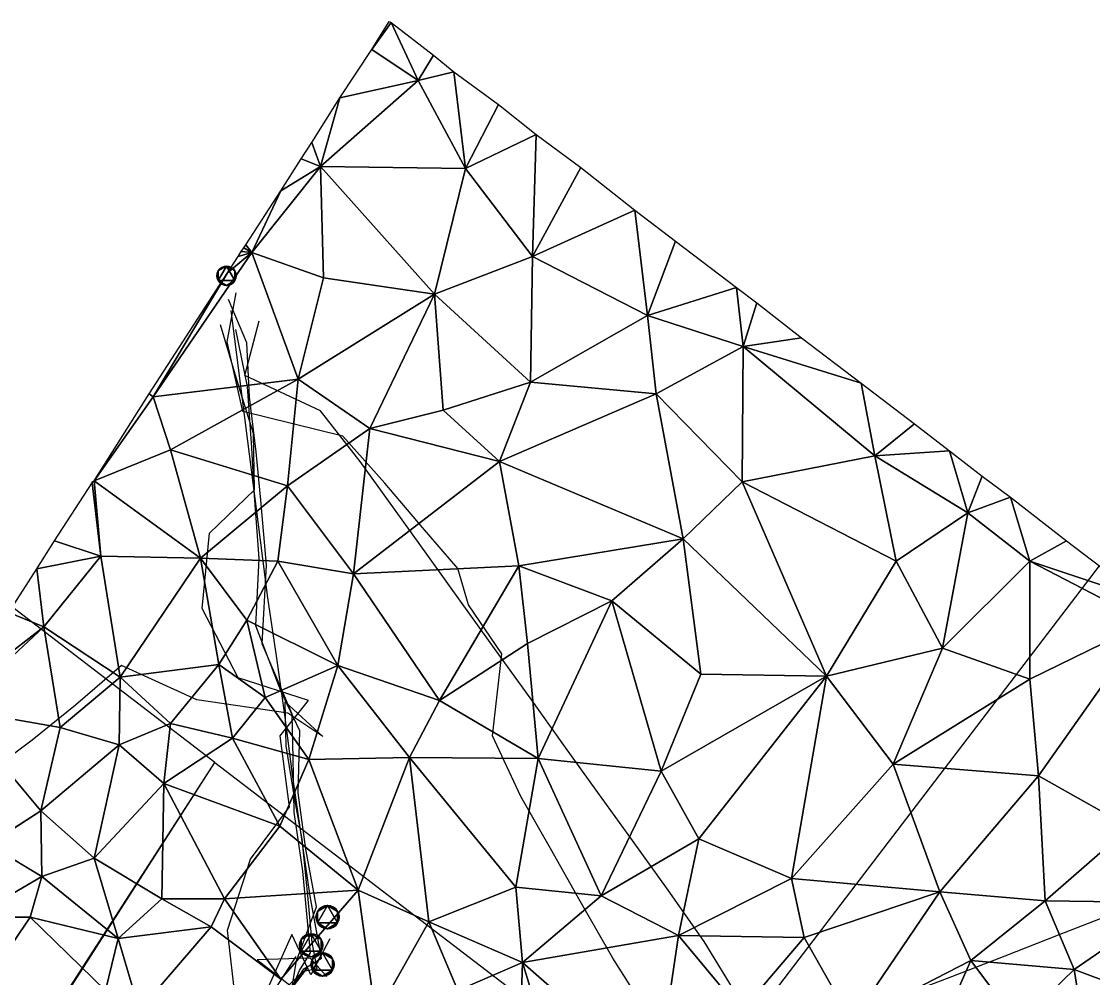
# Model space of a CAD drawing. Header units: metres. Extents: x -1474 to 1301, y -1635 to 1276.
# Drawn here: x -679 to 429, y 286 to 1276 of the extents above; entities that cross this region are included whole.
import ezdxf

# ---------------------------------------------------------------- set-up
doc = ezdxf.new("R2010")
doc.units = ezdxf.units.M

msp = doc.modelspace()

# ---------------------------------------------------------------- linework, layer by layer
for p, q in [((-317, 1247, -2442), (-299, 1276, -2442)), ((-317, 1247, -2442), (-297, 1275, -2442)), ((-297, 1275, -2442), (-317, 1247, -2442)), ((-299, 1276, -2442), (-297, 1275, -2442)), ((-269, 1215, -2454), (-297, 1275, -2442)), ((-297, 1275, -2442), (-253, 1241, -2454)), ((-297, 1275, -2442), (-269, 1215, -2454)), ((-350, 1197, -2444), (-317, 1247, -2442)), ((-317, 1247, -2442), (-269, 1215, -2454)), ((-269, 1215, -2454), (-317, 1247, -2442)), ((-269, 1215, -2454), (-253, 1241, -2454)), ((-253, 1241, -2454), (-269, 1215, -2454)), ((-253, 1241, -2454), (-232, 1224, -2454)), ((-232, 1224, -2454), (-269, 1215, -2454)), ((-269, 1215, -2454), (-232, 1224, -2454)), ((-232, 1224, -2454), (-220, 1124, -2454)), ((-220, 1124, -2454), (-232, 1224, -2454)), ((-232, 1224, -2454), (-186, 1190, -2452)), ((-370, 1126, -2452), (-269, 1215, -2454)), ((-269, 1215, -2454), (-370, 1126, -2452)), ((-350, 1197, -2444), (-269, 1215, -2454)), ((-269, 1215, -2454), (-350, 1197, -2444)), ((-269, 1215, -2454), (-220, 1124, -2454)), ((-220, 1124, -2454), (-269, 1215, -2454)), ((-379, 1151, -2444), (-350, 1197, -2444)), ((-350, 1197, -2444), (-370, 1126, -2452)), ((-370, 1126, -2452), (-350, 1197, -2444)), ((-186, 1190, -2452), (-220, 1124, -2454)), ((-220, 1124, -2454), (-186, 1190, -2452)), ((-186, 1190, -2452), (-147, 1159, -2452)), ((-147, 1159, -2452), (-220, 1124, -2454)), ((-220, 1124, -2454), (-147, 1159, -2452)), ((-147, 1159, -2452), (-151, 1033, -2454)), ((-151, 1033, -2454), (-147, 1159, -2452)), ((-147, 1159, -2452), (-101, 1125, -2452)), ((-390, 1134, -2446), (-379, 1151, -2444)), ((-379, 1151, -2444), (-370, 1126, -2452)), ((-370, 1126, -2452), (-379, 1151, -2444)), ((-411, 1101, -2444), (-390, 1134, -2446)), ((-390, 1134, -2446), (-370, 1126, -2452)), ((-370, 1126, -2452), (-390, 1134, -2446)), ((-441, 1037, -2442), (-370, 1126, -2452)), ((-370, 1126, -2452), (-441, 1037, -2442)), ((-370, 1126, -2452), (-411, 1101, -2444)), ((-411, 1101, -2444), (-370, 1126, -2452)), ((-370, 1126, -2452), (-367, 1011, -2434)), ((-220, 1124, -2454), (-370, 1126, -2452)), ((-370, 1126, -2452), (-252, 994, -2454)), ((-367, 1011, -2434), (-370, 1126, -2452)), ((-370, 1126, -2452), (-220, 1124, -2454)), ((-252, 994, -2454), (-370, 1126, -2452)), ((-220, 1124, -2454), (-252, 994, -2454)), ((-252, 994, -2454), (-220, 1124, -2454)), ((-220, 1124, -2454), (-151, 1033, -2454)), ((-151, 1033, -2454), (-220, 1124, -2454)), ((-101, 1125, -2452), (-151, 1033, -2454)), ((-151, 1033, -2454), (-101, 1125, -2452)), ((-101, 1125, -2452), (-45, 1081, -2452)), ((-447, 1045, -2440), (-411, 1101, -2444)), ((-441, 1037, -2442), (-411, 1101, -2444)), ((-411, 1101, -2444), (-441, 1037, -2442)), ((-45, 1081, -2452), (-151, 1033, -2454)), ((-151, 1033, -2454), (-45, 1081, -2452)), ((-45, 1081, -2452), (-32, 972, -2444)), ((-32, 972, -2444), (-45, 1081, -2452)), ((-45, 1081, -2452), (-3, 1049, -2446)), ((-452, 1038, -2440), (-449, 1042, -2442)), ((-449, 1042, -2442), (-447, 1045, -2440)), ((-449, 1042, -2442), (-441, 1037, -2442)), ((-441, 1037, -2442), (-449, 1042, -2442)), ((-447, 1045, -2440), (-441, 1037, -2442)), ((-441, 1037, -2442), (-447, 1045, -2440)), ((-3, 1049, -2446), (-32, 972, -2444)), ((-32, 972, -2444), (-3, 1049, -2446)), ((-3, 1049, -2446), (60, 1001, -2446)), ((-543, 888, -2426), (-441, 1037, -2442)), ((-441, 1037, -2442), (-543, 888, -2426)), ((-441, 1037, -2442), (-466, 1016, -2438)), ((-466, 1016, -2438), (-441, 1037, -2442)), ((-466, 1016, -2438), (-455, 1033, -2440)), ((-455, 1033, -2440), (-452, 1038, -2440)), ((-441, 1037, -2442), (-455, 1033, -2440)), ((-455, 1033, -2440), (-441, 1037, -2442)), ((-452, 1038, -2440), (-441, 1037, -2442)), ((-441, 1037, -2442), (-452, 1038, -2440)), ((-441, 1037, -2442), (-393, 906, -2432)), ((-441, 1037, -2442), (-367, 1011, -2434)), ((-393, 906, -2432), (-441, 1037, -2442)), ((-367, 1011, -2434), (-441, 1037, -2442)), ((-151, 1033, -2454), (-252, 994, -2454)), ((-252, 994, -2454), (-151, 1033, -2454)), ((-151, 1033, -2454), (-153, 903, -2454)), ((-153, 903, -2454), (-151, 1033, -2454)), ((-151, 1033, -2454), (-32, 972, -2444)), ((-32, 972, -2444), (-151, 1033, -2454)), ((-474.07104, 1020.07104, -2500), (-475.66028, 1018, -2500)), ((-472, 1021.66016, -2500), (-474.07104, 1020.07104, -2500)), ((-469.5882, 1022.6592, -2500), (-472, 1021.66016, -2500)), ((-467, 1023, -2500), (-469.5882, 1022.6592, -2500)), ((-464.4118, 1022.6592, -2500), (-467, 1023, -2500)), ((-462, 1021.66016, -2500), (-464.4118, 1022.6592, -2500)), ((-459.92896, 1020.07104, -2500), (-462, 1021.66016, -2500)), ((-458.33972, 1018, -2500), (-459.92896, 1020.07104, -2500)), ((-547, 891, -2426), (-466, 1016, -2438)), ((-543, 888, -2426), (-466, 1016, -2438)), ((-466, 1016, -2438), (-543, 888, -2426)), ((-476.65924, 1015.58813, -2500), (-477, 1013, -2500)), ((-477, 1013, -2500), (-476.65924, 1010.41187, -2500)), ((-475.66028, 1018, -2500), (-476.65924, 1015.58813, -2500)), ((-476.65924, 1010.41187, -2500), (-475.66028, 1008, -2500)), ((-457.34076, 1015.58813, -2500), (-458.33972, 1018, -2500)), ((-458.33972, 1008, -2500), (-457.34076, 1010.41187, -2500)), ((-457, 1013, -2500), (-457.34076, 1015.58813, -2500)), ((-457.34076, 1010.41187, -2500), (-457, 1013, -2500)), ((-367, 1011, -2434), (-393, 906, -2432)), ((-393, 906, -2432), (-367, 1011, -2434)), ((-367, 1011, -2434), (-252, 994, -2454)), ((-252, 994, -2454), (-367, 1011, -2434)), ((-475.66028, 1008, -2500), (-474.07104, 1005.92896, -2500)), ((-474.07104, 1005.92896, -2500), (-472, 1004.33984, -2500)), ((-472, 1004.33984, -2500), (-469.5882, 1003.3408, -2500)), ((-469.5882, 1003.3408, -2500), (-467, 1003, -2500)), ((-467, 1003, -2500), (-464.4118, 1003.3408, -2500)), ((-464.4118, 1003.3408, -2500), (-462, 1004.33984, -2500)), ((-462, 1004.33984, -2500), (-459.92896, 1005.92896, -2500)), ((-459.92896, 1005.92896, -2500), (-458.33972, 1008, -2500)), ((-32, 972, -2444), (60, 1001, -2446)), ((60, 1001, -2446), (-32, 972, -2444)), ((60, 1001, -2446), (67, 940, -2452)), ((67, 940, -2452), (60, 1001, -2446)), ((60, 1001, -2446), (81, 985, -2448)), ((-466.37903, 944.6875, -2500), (-457.0542, 995.55005, -2500)), ((-446.21045, 943.59644, -2500), (-464.85114, 988.6255, -2500)), ((-252, 994, -2454), (-393, 906, -2432)), ((-393, 906, -2432), (-252, 994, -2454)), ((-252, 994, -2454), (-319, 855, -2414)), ((-319, 855, -2414), (-252, 994, -2454)), ((-252, 994, -2454), (-243, 874, -2452)), ((-252, 994, -2454), (-153, 903, -2454)), ((-243, 874, -2452), (-252, 994, -2454)), ((-153, 903, -2454), (-252, 994, -2454)), ((-454.79492, 917.7246, -2500), (-462.41565, 977.2119, -2500)), ((81, 985, -2448), (67, 940, -2452)), ((67, 940, -2452), (81, 985, -2448)), ((81, 985, -2448), (127, 949, -2446)), ((-448.16296, 910.0237, -2500), (-433.3388, 966.322, -2500)), ((-32, 972, -2444), (-153, 903, -2454)), ((-153, 903, -2454), (-32, 972, -2444)), ((-32, 972, -2444), (-23, 891, -2452)), ((-32, 972, -2444), (67, 940, -2452)), ((-23, 891, -2452), (-32, 972, -2444)), ((67, 940, -2452), (-32, 972, -2444)), ((-454.1139, 897.71265, -2500), (-473.1278, 962.33105, -2500)), ((-445.52588, 898.6189, -2500), (-457.3769, 957.6362, -2500)), ((-450.14307, 872.7842, -2500), (-466.37903, 944.6875, -2500)), ((-443.232, 887.9917, -2500), (-446.21045, 943.59644, -2500)), ((127, 949, -2446), (67, 940, -2452)), ((67, 940, -2452), (127, 949, -2446)), ((127, 949, -2446), (189, 902, -2444)), ((67, 940, -2452), (-23, 891, -2452)), ((-23, 891, -2452), (67, 940, -2452)), ((67, 940, -2452), (66, 800, -2452)), ((66, 800, -2452), (67, 940, -2452)), ((67, 940, -2452), (203, 827, -2450)), ((67, 940, -2452), (189, 902, -2444)), ((203, 827, -2450), (67, 940, -2452)), ((189, 902, -2444), (67, 940, -2452)), ((-447.18195, 858.2908, -2500), (-454.79492, 917.7246, -2500)), ((-369.81207, 873.4956, -2500), (-448.16296, 910.0237, -2500)), ((-543, 888, -2426), (-393, 906, -2432)), ((-393, 906, -2432), (-543, 888, -2426)), ((-393, 906, -2432), (-525, 833, -2416)), ((-525, 833, -2416), (-393, 906, -2432)), ((-439.04132, 849.874, -2500), (-454.1139, 897.71265, -2500)), ((-441.0196, 835.16284, -2500), (-445.52588, 898.6189, -2500)), ((-393, 906, -2432), (-404, 796, -2430)), ((-404, 796, -2430), (-393, 906, -2432)), ((-393, 906, -2432), (-319, 855, -2414)), ((-319, 855, -2414), (-393, 906, -2432)), ((-153, 903, -2454), (-243, 874, -2452)), ((-243, 874, -2452), (-153, 903, -2454)), ((-153, 903, -2454), (-185, 821, -2438)), ((-185, 821, -2438), (-153, 903, -2454)), ((-23, 891, -2452), (-153, 903, -2454)), ((-153, 903, -2454), (-23, 891, -2452)), ((189, 902, -2444), (203, 827, -2450)), ((203, 827, -2450), (189, 902, -2444)), ((189, 902, -2444), (244, 860, -2442)), ((-604, 801, -2370), (-547, 891, -2426)), ((-604, 801, -2370), (-543, 888, -2426)), ((-543, 888, -2426), (-604, 801, -2370)), ((-547, 891, -2426), (-543, 888, -2426)), ((-543, 888, -2426), (-547, 891, -2426)), ((-543, 888, -2426), (-525, 833, -2416)), ((-525, 833, -2416), (-543, 888, -2426)), ((-436.4546, 831.1821, -2500), (-443.232, 887.9917, -2500)), ((-23, 891, -2452), (-185, 821, -2438)), ((-185, 821, -2438), (-23, 891, -2452)), ((-23, 891, -2452), (5, 741, -2444)), ((-23, 891, -2452), (66, 800, -2452)), ((5, 741, -2444), (-23, 891, -2452)), ((66, 800, -2452), (-23, 891, -2452)), ((-346.91492, 847.29663, -2500), (-450.14307, 872.7842, -2500)), ((-328.96075, 820.9158, -2500), (-369.81207, 873.4956, -2500)), ((-243, 874, -2452), (-319, 855, -2414)), ((-319, 855, -2414), (-243, 874, -2452)), ((-243, 874, -2452), (-185, 821, -2438)), ((-185, 821, -2438), (-243, 874, -2452)), ((-439.57855, 798.9397, -2500), (-447.18195, 858.2908, -2500)), ((-319, 855, -2414), (-404, 796, -2430)), ((-404, 796, -2430), (-319, 855, -2414)), ((-319, 855, -2414), (-336, 705, -2436)), ((-336, 705, -2436), (-319, 855, -2414)), ((-185, 821, -2438), (-319, 855, -2414)), ((-319, 855, -2414), (-185, 821, -2438)), ((244, 860, -2442), (203, 827, -2450)), ((203, 827, -2450), (244, 860, -2442)), ((244, 860, -2442), (280, 832, -2438)), ((-438.10992, 791.819, -2500), (-439.04132, 849.874, -2500)), ((-303.40155, 798.7246, -2500), (-346.91492, 847.29663, -2500)), ((-525, 833, -2416), (-604, 801, -2370)), ((-604, 801, -2370), (-525, 833, -2416)), ((-525, 833, -2416), (-494, 721, -2406)), ((-525, 833, -2416), (-404, 796, -2430)), ((-494, 721, -2406), (-525, 833, -2416)), ((-404, 796, -2430), (-525, 833, -2416)), ((-438.46777, 790.42163, -2500), (-441.0196, 835.16284, -2500)), ((-431.6176, 780.902, -2500), (-436.4546, 831.1821, -2500)), ((280, 832, -2438), (203, 827, -2450)), ((203, 827, -2450), (280, 832, -2438)), ((280, 832, -2438), (299, 768, -2436)), ((299, 768, -2436), (280, 832, -2438)), ((280, 832, -2438), (314, 806, -2442)), ((-185, 821, -2438), (-336, 705, -2436)), ((-336, 705, -2436), (-185, 821, -2438)), ((-293.50812, 771.6052, -2500), (-328.96075, 820.9158, -2500)), ((-185, 821, -2438), (-165, 713, -2446)), ((-185, 821, -2438), (5, 741, -2444)), ((-165, 713, -2446), (-185, 821, -2438)), ((5, 741, -2444), (-185, 821, -2438)), ((203, 827, -2450), (66, 800, -2452)), ((66, 800, -2452), (203, 827, -2450)), ((203, 827, -2450), (225, 718, -2444)), ((203, 827, -2450), (299, 768, -2436)), ((225, 718, -2444), (203, 827, -2450)), ((299, 768, -2436), (203, 827, -2450)), ((-645, 739, -2358), (-606, 799, -2368)), ((-606, 800, -2368), (-604, 801, -2370)), ((-604, 801, -2370), (-606, 799, -2368)), ((-606, 799, -2368), (-604, 801, -2370)), ((-606, 799, -2368), (-606, 800, -2368)), ((-597, 723, -2358), (-606, 799, -2368)), ((-606, 799, -2368), (-597, 723, -2358)), ((-604, 801, -2370), (-494, 721, -2406)), ((-597, 723, -2358), (-604, 801, -2370)), ((-494, 721, -2406), (-604, 801, -2370)), ((-604, 801, -2370), (-597, 723, -2358)), ((-431.97797, 739.5967, -2500), (-439.57855, 798.9397, -2500)), ((-264.5083, 752.6826, -2500), (-303.40155, 798.7246, -2500)), ((66, 800, -2452), (5, 741, -2444)), ((5, 741, -2444), (66, 800, -2452)), ((66, 800, -2452), (153, 599, -2444)), ((66, 800, -2452), (225, 718, -2444)), ((153, 599, -2444), (66, 800, -2452)), ((225, 718, -2444), (66, 800, -2452)), ((314, 806, -2442), (299, 768, -2436)), ((299, 768, -2436), (314, 806, -2442)), ((314, 806, -2442), (343, 784, -2448)), ((-404, 796, -2430), (-494, 721, -2406)), ((-494, 721, -2406), (-404, 796, -2430)), ((-484.71283, 746.9027, -2500), (-438.10992, 791.819, -2500)), ((-433.15295, 720.63684, -2500), (-438.46777, 790.42163, -2500)), ((-404, 796, -2430), (-414, 718, -2416)), ((-414, 718, -2416), (-404, 796, -2430)), ((-404, 796, -2430), (-336, 705, -2436)), ((-336, 705, -2436), (-404, 796, -2430)), ((-425.82428, 713.76404, -2500), (-431.6176, 780.902, -2500)), ((343, 784, -2448), (299, 768, -2436)), ((299, 768, -2436), (343, 784, -2448)), ((343, 784, -2448), (363, 718, -2446)), ((363, 718, -2446), (343, 784, -2448)), ((343, 784, -2448), (401, 739, -2442)), ((-258.46527, 722.84656, -2500), (-293.50812, 771.6052, -2500)), ((299, 768, -2436), (225, 718, -2444)), ((225, 718, -2444), (299, 768, -2436)), ((299, 768, -2436), (273, 628, -2444)), ((273, 628, -2444), (299, 768, -2436)), ((299, 768, -2436), (363, 718, -2446)), ((363, 718, -2446), (299, 768, -2436)), ((-492.1006, 669.00696, -2500), (-484.71283, 746.9027, -2500)), ((-227.84326, 710.4994, -2500), (-264.5083, 752.6826, -2500)), ((-663, 710, -2358), (-645, 739, -2358)), ((-645, 739, -2358), (-597, 723, -2358)), ((-597, 723, -2358), (-645, 739, -2358)), ((-424.38257, 680.0995, -2500), (-431.97797, 739.5967, -2500)), ((-165, 713, -2446), (5, 741, -2444)), ((5, 741, -2444), (-165, 713, -2446)), ((5, 741, -2444), (-69, 677, -2440)), ((-69, 677, -2440), (5, 741, -2444)), ((5, 741, -2444), (23, 601, -2450)), ((5, 741, -2444), (153, 599, -2444)), ((23, 601, -2450), (5, 741, -2444)), ((153, 599, -2444), (5, 741, -2444)), ((401, 739, -2442), (363, 718, -2446)), ((363, 718, -2446), (401, 739, -2442)), ((401, 739, -2442), (480, 679, -2436)), ((-663, 710, -2358), (-597, 723, -2358)), ((-597, 723, -2358), (-663, 710, -2358)), ((-656, 650, -2370), (-597, 723, -2358)), ((-597, 723, -2358), (-656, 650, -2370)), ((-597, 723, -2358), (-577, 598, -2356)), ((-494, 721, -2406), (-597, 723, -2358)), ((-597, 723, -2358), (-494, 721, -2406)), ((-577, 598, -2356), (-597, 723, -2358)), ((-494, 721, -2406), (-577, 598, -2356)), ((-577, 598, -2356), (-494, 721, -2406)), ((-494, 721, -2406), (-475, 611, -2406)), ((-494, 721, -2406), (-446, 657, -2420)), ((-475, 611, -2406), (-494, 721, -2406)), ((-494, 721, -2406), (-414, 718, -2416)), ((-446, 657, -2420), (-494, 721, -2406)), ((-414, 718, -2416), (-494, 721, -2406)), ((-436.61816, 651.2268, -2500), (-433.15295, 720.63684, -2500)), ((-223.44763, 674.1234, -2500), (-258.46527, 722.84656, -2500)), ((-692, 665, -2366), (-663, 710, -2358)), ((-656, 650, -2370), (-663, 710, -2358)), ((-663, 710, -2358), (-656, 650, -2370)), ((-414, 718, -2416), (-446, 657, -2420)), ((-446, 657, -2420), (-414, 718, -2416)), ((-430.04785, 632.6339, -2500), (-425.82428, 713.76404, -2500)), ((-414, 718, -2416), (-352, 610, -2416)), ((-414, 718, -2416), (-336, 705, -2436)), ((-352, 610, -2416), (-414, 718, -2416)), ((-336, 705, -2436), (-414, 718, -2416)), ((-165, 713, -2446), (-336, 705, -2436)), ((-336, 705, -2436), (-165, 713, -2446)), ((-165, 713, -2446), (-247, 574, -2432)), ((-247, 574, -2432), (-165, 713, -2446)), ((-217.0094, 672.91223, -2500), (-227.84326, 710.4994, -2500)), ((-165, 713, -2446), (-156, 633, -2448)), ((-165, 713, -2446), (-69, 677, -2440)), ((-156, 633, -2448), (-165, 713, -2446)), ((-69, 677, -2440), (-165, 713, -2446)), ((0, 143, -2500), (435, 713, -2500)), ((225, 718, -2444), (153, 599, -2444)), ((153, 599, -2444), (225, 718, -2444)), ((225, 718, -2444), (273, 628, -2444)), ((273, 628, -2444), (225, 718, -2444)), ((363, 718, -2446), (273, 628, -2444)), ((273, 628, -2444), (363, 718, -2446)), ((363, 718, -2446), (363, 596, -2452)), ((363, 596, -2452), (363, 718, -2446)), ((363, 718, -2446), (484, 655, -2438)), ((480, 679, -2436), (363, 718, -2446)), ((484, 655, -2438), (363, 718, -2446)), ((363, 718, -2446), (480, 679, -2436)), ((-336, 705, -2436), (-352, 610, -2416)), ((-352, 610, -2416), (-336, 705, -2436)), ((-336, 705, -2436), (-247, 574, -2432)), ((-247, 574, -2432), (-336, 705, -2436)), ((-415.2859, 620.1647, -2500), (-424.38257, 680.0995, -2500)), ((-69, 677, -2440), (-156, 633, -2448)), ((-156, 633, -2448), (-69, 677, -2440)), ((-69, 677, -2440), (-145, 514, -2444)), ((-145, 514, -2444), (-69, 677, -2440)), ((-69, 677, -2440), (-18, 501, -2446)), ((-69, 677, -2440), (23, 601, -2450)), ((-18, 501, -2446), (-69, 677, -2440)), ((23, 601, -2450), (-69, 677, -2440)), ((-692, 665, -2366), (-656, 650, -2370)), ((-656, 650, -2370), (-692, 665, -2366)), ((-479, 510, -2500), (-688, 670, -2500)), ((-454.86096, 597.4905, -2500), (-492.1006, 669.00696, -2500)), ((-188.43054, 625.40027, -2500), (-223.44763, 674.1234, -2500)), ((-182.56873, 622.1085, -2500), (-217.0094, 672.91223, -2500)), ((-446, 657, -2420), (-475, 611, -2406)), ((-475, 611, -2406), (-446, 657, -2420)), ((-446, 657, -2420), (-427, 577, -2408)), ((-446, 657, -2420), (-352, 610, -2416)), ((-427, 577, -2408), (-446, 657, -2420)), ((-352, 610, -2416), (-446, 657, -2420)), ((484, 655, -2438), (363, 596, -2452)), ((363, 596, -2452), (484, 655, -2438)), ((484, 655, -2438), (372, 496, -2446)), ((372, 496, -2446), (484, 655, -2438)), ((-656, 650, -2370), (-748, 579, -2372)), ((-748, 579, -2372), (-656, 650, -2370)), ((-747, 565, -2372), (-656, 650, -2370)), ((-656, 650, -2370), (-747, 565, -2372)), ((-656, 650, -2370), (-639, 546, -2366)), ((-656, 650, -2370), (-577, 598, -2356)), ((-639, 546, -2366), (-656, 650, -2370)), ((-577, 598, -2356), (-656, 650, -2370)), ((-411.0976, 583.96643, -2500), (-436.61816, 651.2268, -2500)), ((-399.13684, 559.9546, -2500), (-430.04785, 632.6339, -2500)), ((-156, 633, -2448), (-247, 574, -2432)), ((-247, 574, -2432), (-156, 633, -2448)), ((-156, 633, -2448), (-145, 514, -2444)), ((-145, 514, -2444), (-156, 633, -2448)), ((-192.07068, 537.5248, -2500), (-182.56873, 622.1085, -2500)), ((-153.41211, 576.6742, -2500), (-188.43054, 625.40027, -2500)), ((273, 628, -2444), (153, 599, -2444)), ((153, 599, -2444), (273, 628, -2444)), ((273, 628, -2444), (222, 508, -2442)), ((222, 508, -2442), (273, 628, -2444)), ((273, 628, -2444), (363, 596, -2452)), ((363, 596, -2452), (273, 628, -2444)), ((-575.7356, 610.0265, -2500), (-623.1626, 569.1854, -2500)), ((-577, 598, -2356), (-475, 611, -2406)), ((-475, 611, -2406), (-577, 598, -2356)), ((-497.68665, 574.5818, -2500), (-575.7356, 610.0265, -2500)), ((-475, 611, -2406), (-525, 550, -2370)), ((-525, 550, -2370), (-475, 611, -2406)), ((-475, 611, -2406), (-461, 535, -2406)), ((-475, 611, -2406), (-427, 577, -2408)), ((-461, 535, -2406), (-475, 611, -2406)), ((-427, 577, -2408), (-475, 611, -2406)), ((-352, 610, -2416), (-427, 577, -2408)), ((-427, 577, -2408), (-352, 610, -2416)), ((-406.71045, 559.0117, -2500), (-415.2859, 620.1647, -2500)), ((-352, 610, -2416), (-382, 513, -2426)), ((-382, 513, -2426), (-352, 610, -2416)), ((-352, 610, -2416), (-278, 515, -2442)), ((-352, 610, -2416), (-247, 574, -2432)), ((-278, 515, -2442), (-352, 610, -2416)), ((-247, 574, -2432), (-352, 610, -2416)), ((23, 601, -2450), (-18, 501, -2446)), ((-18, 501, -2446), (23, 601, -2450)), ((153, 599, -2444), (-18, 501, -2446)), ((-18, 501, -2446), (153, 599, -2444)), ((153, 599, -2444), (21, 431, -2448)), ((21, 431, -2448), (153, 599, -2444)), ((153, 599, -2444), (23, 601, -2450)), ((23, 601, -2450), (153, 599, -2444)), ((153, 599, -2444), (117, 390, -2434)), ((117, 390, -2434), (153, 599, -2444)), ((153, 599, -2444), (222, 508, -2442)), ((222, 508, -2442), (153, 599, -2444)), ((-577, 598, -2356), (-639, 546, -2366)), ((-639, 546, -2366), (-577, 598, -2356)), ((-577, 598, -2356), (-578, 528, -2376)), ((-578, 528, -2376), (-577, 598, -2356)), ((-577, 598, -2356), (-525, 550, -2370)), ((-525, 550, -2370), (-577, 598, -2356)), ((-382.38464, 573.9264, -2500), (-454.86096, 597.4905, -2500)), ((363, 596, -2452), (222, 508, -2442)), ((222, 508, -2442), (363, 596, -2452)), ((363, 596, -2452), (372, 496, -2446)), ((372, 496, -2446), (363, 596, -2452)), ((-427, 577, -2408), (-461, 535, -2406)), ((-461, 535, -2406), (-427, 577, -2408)), ((-427, 577, -2408), (-382, 513, -2426)), ((-382, 513, -2426), (-427, 577, -2408)), ((-391.22412, 542.4243, -2500), (-411.0976, 583.96643, -2500)), ((-118.369385, 527.9159, -2500), (-153.41211, 576.6742, -2500)), ((-623.1626, 569.1854, -2500), (-667.8981, 532.9022, -2500)), ((-403.85645, 560.9369, -2500), (-497.68665, 574.5818, -2500)), ((-411.7674, 537.296, -2500), (-382.38464, 573.9264, -2500)), ((-405.38556, 527.02905, -2500), (-406.56915, 572.7289, -2500)), ((-406.56915, 572.7289, -2500), (-367.36993, 536.5884, -2500)), ((-247, 574, -2432), (-278, 515, -2442)), ((-278, 515, -2442), (-247, 574, -2432)), ((-247, 574, -2432), (-145, 514, -2444)), ((-145, 514, -2444), (-247, 574, -2432)), ((-747, 565, -2372), (-659, 460, -2362)), ((-747, 565, -2372), (-639, 546, -2366)), ((-659, 460, -2362), (-747, 565, -2372)), ((-639, 546, -2366), (-747, 565, -2372)), ((-398.86774, 497.40515, -2500), (-406.71045, 559.0117, -2500)), ((-367.36993, 536.5884, -2500), (-403.85645, 560.9369, -2500)), ((-398.0503, 514.41907, -2500), (-399.13684, 559.9546, -2500)), ((-639, 546, -2366), (-659, 460, -2362)), ((-659, 460, -2362), (-639, 546, -2366)), ((-639, 546, -2366), (-578, 528, -2376)), ((-578, 528, -2376), (-639, 546, -2366)), ((-525, 550, -2370), (-578, 528, -2376)), ((-578, 528, -2376), (-525, 550, -2370)), ((-525, 550, -2370), (-532, 488, -2366)), ((-532, 488, -2366), (-525, 550, -2370)), ((-525, 550, -2370), (-461, 535, -2406)), ((-461, 535, -2406), (-525, 550, -2370)), ((-667.8981, 532.9022, -2500), (-712.1543, 499.8462, -2500)), ((-461, 535, -2406), (-532, 488, -2366)), ((-532, 488, -2366), (-461, 535, -2406)), ((-461, 535, -2406), (-412, 444, -2416)), ((-461, 535, -2406), (-382, 513, -2426)), ((-412, 444, -2416), (-461, 535, -2406)), ((-382, 513, -2426), (-461, 535, -2406)), ((-401.80878, 463.83997, -2500), (-411.7674, 537.296, -2500)), ((-392.8725, 478.6488, -2500), (-391.22412, 542.4243, -2500)), ((-162.73901, 474.8075, -2500), (-192.07068, 537.5248, -2500)), ((-578, 528, -2376), (-659, 460, -2362)), ((-659, 460, -2362), (-578, 528, -2376)), ((-578, 528, -2376), (-604, 411, -2346)), ((-604, 411, -2346), (-578, 528, -2376)), ((-578, 528, -2376), (-532, 488, -2366)), ((-532, 488, -2366), (-578, 528, -2376)), ((-396.56226, 471.43054, -2500), (-405.38556, 527.02905, -2500)), ((-83.186646, 478.96265, -2500), (-118.369385, 527.9159, -2500)), ((-1080, -422, -2500), (-479, 510, -2500)), ((-1078, -424, -2500), (-479, 510, -2500)), ((-479, 510, -2500), (0, 143, -2500)), ((-382, 513, -2426), (-412, 444, -2416)), ((-412, 444, -2416), (-382, 513, -2426)), ((-397.30164, 458.59973, -2500), (-398.0503, 514.41907, -2500)), ((-278, 515, -2442), (-382, 513, -2426)), ((-382, 513, -2426), (-278, 515, -2442)), ((-382, 513, -2426), (-331, 378, -2416)), ((-331, 378, -2416), (-382, 513, -2426)), ((-278, 515, -2442), (-331, 378, -2416)), ((-331, 378, -2416), (-278, 515, -2442)), ((-278, 515, -2442), (-258, 345, -2418)), ((-278, 515, -2442), (-168, 381, -2418)), ((-258, 345, -2418), (-278, 515, -2442)), ((-145, 514, -2444), (-278, 515, -2442)), ((-278, 515, -2442), (-145, 514, -2444)), ((-168, 381, -2418), (-278, 515, -2442)), ((-145, 514, -2444), (-168, 381, -2418)), ((-168, 381, -2418), (-145, 514, -2444)), ((-145, 514, -2444), (-80, 372, -2442)), ((-145, 514, -2444), (-18, 501, -2446)), ((-80, 372, -2442), (-145, 514, -2444)), ((-18, 501, -2446), (-145, 514, -2444)), ((-18, 501, -2446), (-80, 372, -2442)), ((-80, 372, -2442), (-18, 501, -2446)), ((-18, 501, -2446), (21, 431, -2448)), ((21, 431, -2448), (-18, 501, -2446)), ((222, 508, -2442), (117, 390, -2434)), ((117, 390, -2434), (222, 508, -2442)), ((222, 508, -2442), (270, 376, -2430)), ((222, 508, -2442), (372, 496, -2446)), ((270, 376, -2430), (222, 508, -2442)), ((372, 496, -2446), (222, 508, -2442)), ((-532, 488, -2366), (-604, 411, -2346)), ((-604, 411, -2346), (-532, 488, -2366)), ((-532, 488, -2366), (-534, 369, -2338)), ((-534, 369, -2338), (-532, 488, -2366)), ((-532, 488, -2366), (-469, 369, -2350)), ((-532, 488, -2366), (-412, 444, -2416)), ((-469, 369, -2350), (-532, 488, -2366)), ((-412, 444, -2416), (-532, 488, -2366)), ((-389.80316, 435.5017, -2500), (-398.86774, 497.40515, -2500)), ((372, 496, -2446), (270, 376, -2430)), ((270, 376, -2430), (372, 496, -2446)), ((372, 496, -2446), (379, 367, -2436)), ((372, 496, -2446), (466, 443, -2434)), ((379, 367, -2436), (372, 496, -2446)), ((466, 443, -2434), (372, 496, -2446)), ((-385.09448, 420.07812, -2500), (-392.8725, 478.6488, -2500)), ((-47.43213, 429.21265, -2500), (-83.186646, 478.96265, -2500)), ((-388.79083, 430.5758, -2500), (-396.56226, 471.43054, -2500)), ((-132.30603, 420.87036, -2500), (-162.73901, 474.8075, -2500)), ((-659, 460, -2362), (-713, 425, -2366)), ((-713, 425, -2366), (-659, 460, -2362)), ((-659, 460, -2362), (-658, 392, -2356)), ((-659, 460, -2362), (-604, 411, -2346)), ((-658, 392, -2356), (-659, 460, -2362)), ((-604, 411, -2346), (-659, 460, -2362)), ((-442.16626, 410.0337, -2500), (-401.80878, 463.83997, -2500)), ((-388.25134, 397.50037, -2500), (-397.30164, 458.59973, -2500)), ((-412, 444, -2416), (-469, 369, -2350)), ((-469, 369, -2350), (-412, 444, -2416)), ((-412, 444, -2416), (-331, 378, -2416)), ((-331, 378, -2416), (-412, 444, -2416)), ((-380.74927, 371.65002, -2500), (-389.80316, 435.5017, -2500)), ((466, 443, -2434), (379, 367, -2436)), ((379, 367, -2436), (466, 443, -2434)), ((-713, 425, -2366), (-658, 392, -2356)), ((-658, 392, -2356), (-713, 425, -2366)), ((-382.9936, 372.323, -2500), (-388.79083, 430.5758, -2500)), ((21, 431, -2448), (-80, 372, -2442)), ((-80, 372, -2442), (21, 431, -2448)), ((-10.465332, 377.73633, -2500), (-47.43213, 429.21265, -2500)), ((21, 431, -2448), (0, 331, -2428)), ((0, 331, -2428), (21, 431, -2448)), ((21, 431, -2448), (117, 390, -2434)), ((117, 390, -2434), (21, 431, -2448)), ((-604, 411, -2346), (-658, 392, -2356)), ((-658, 392, -2356), (-604, 411, -2346)), ((-604, 411, -2346), (-579, 328, -2346)), ((-604, 411, -2346), (-534, 369, -2338)), ((-579, 328, -2346), (-604, 411, -2346)), ((-534, 369, -2338), (-604, 411, -2346)), ((-466.20752, 336.60046, -2500), (-442.16626, 410.0337, -2500)), ((-374.13562, 360.5171, -2500), (-385.09448, 420.07812, -2500)), ((-101.53027, 366.4292, -2500), (-132.30603, 420.87036, -2500)), ((-658, 392, -2356), (-730, 350, -2366)), ((-730, 350, -2366), (-658, 392, -2356)), ((-658, 392, -2356), (-670, 350, -2368)), ((-670, 350, -2368), (-658, 392, -2356)), ((-658, 392, -2356), (-579, 328, -2346)), ((-579, 328, -2346), (-658, 392, -2356)), ((-380.15106, 313.1526, -2500), (-388.25134, 397.50037, -2500)), ((117, 390, -2434), (0, 331, -2428)), ((0, 331, -2428), (117, 390, -2434)), ((117, 390, -2434), (130, 329, -2442)), ((117, 390, -2434), (270, 376, -2430)), ((130, 329, -2442), (117, 390, -2434)), ((270, 376, -2430), (117, 390, -2434)), ((-331, 378, -2416), (-469, 369, -2350)), ((-469, 369, -2350), (-331, 378, -2416)), ((-331, 378, -2416), (-411, 286, -2358)), ((-411, 286, -2358), (-331, 378, -2416)), ((-331, 378, -2416), (-313, 248, -2386)), ((-331, 378, -2416), (-258, 345, -2418)), ((-313, 248, -2386), (-331, 378, -2416)), ((-258, 345, -2418), (-331, 378, -2416)), ((-168, 381, -2418), (-258, 345, -2418)), ((-258, 345, -2418), (-168, 381, -2418)), ((-168, 381, -2418), (-161, 303, -2432)), ((-168, 381, -2418), (-80, 372, -2442)), ((-161, 303, -2432), (-168, 381, -2418)), ((-80, 372, -2442), (-168, 381, -2418)), ((26.68982, 324.95007, -2500), (-10.465332, 377.73633, -2500)), ((-534, 369, -2338), (-579, 328, -2346)), ((-579, 328, -2346), (-534, 369, -2338)), ((-534, 369, -2338), (-483, 340, -2336)), ((-534, 369, -2338), (-469, 369, -2350)), ((-483, 340, -2336), (-534, 369, -2338)), ((-469, 369, -2350), (-534, 369, -2338)), ((-469, 369, -2350), (-483, 340, -2336)), ((-483, 340, -2336), (-469, 369, -2350)), ((-469, 369, -2350), (-411, 286, -2358)), ((-411, 286, -2358), (-469, 369, -2350)), ((-378.39697, 323.61072, -2500), (-382.9936, 372.323, -2500)), ((-368.89844, 307.6488, -2500), (-380.74927, 371.65002, -2500)), ((-80, 372, -2442), (-161, 303, -2432)), ((-161, 303, -2432), (-80, 372, -2442)), ((-67.91748, 307.56567, -2500), (-101.53027, 366.4292, -2500)), ((-80, 372, -2442), (0, 331, -2428)), ((0, 331, -2428), (-80, 372, -2442)), ((270, 376, -2430), (130, 329, -2442)), ((130, 329, -2442), (270, 376, -2430)), ((270, 376, -2430), (179, 242, -2432)), ((179, 242, -2432), (270, 376, -2430)), ((270, 376, -2430), (302, 305, -2426)), ((270, 376, -2430), (379, 367, -2436)), ((302, 305, -2426), (270, 376, -2430)), ((379, 367, -2436), (270, 376, -2430)), ((379, 367, -2436), (302, 305, -2426)), ((302, 305, -2426), (379, 367, -2436)), ((379, 367, -2436), (409, 296, -2444)), ((379, 367, -2436), (510, 365, -2444)), ((409, 296, -2444), (379, 367, -2436)), ((510, 365, -2444), (379, 367, -2436)), ((-394.6568, 304.8081, -2500), (-374.13562, 360.5171, -2500)), ((-373.02502, 355.95117, -2500), (-374.22382, 353.057, -2500)), ((-371.11798, 358.4364, -2500), (-373.02502, 355.95117, -2500)), ((-368.6327, 360.3435, -2500), (-371.11798, 358.4364, -2500)), ((-365.73853, 361.54224, -2500), (-368.6327, 360.3435, -2500)), ((-362.6327, 361.95117, -2500), (-365.73853, 361.54224, -2500)), ((-359.52686, 361.54224, -2500), (-362.6327, 361.95117, -2500)), ((-356.6327, 360.3435, -2500), (-359.52686, 361.54224, -2500)), ((-354.1474, 358.4364, -2500), (-356.6327, 360.3435, -2500)), ((-352.24042, 355.95117, -2500), (-354.1474, 358.4364, -2500)), ((-351.04156, 353.057, -2500), (-352.24042, 355.95117, -2500)), ((510, 365, -2444), (409, 296, -2444)), ((409, 296, -2444), (510, 365, -2444)), ((-670, 350, -2368), (-730, 350, -2366)), ((-730, 350, -2366), (-670, 350, -2368)), ((-670, 350, -2368), (-721, 274, -2374)), ((-721, 274, -2374), (-670, 350, -2368)), ((-670, 350, -2368), (-592, 274, -2366)), ((-670, 350, -2368), (-579, 328, -2346)), ((-592, 274, -2366), (-670, 350, -2368)), ((-579, 328, -2346), (-670, 350, -2368)), ((-374.22382, 353.057, -2500), (-374.6327, 349.95117, -2500)), ((-374.6327, 349.95117, -2500), (-374.22382, 346.84534, -2500)), ((-374.22382, 346.84534, -2500), (-373.02502, 343.95117, -2500)), ((-373.02502, 343.95117, -2500), (-371.11798, 341.46594, -2500)), ((-354.1474, 341.46594, -2500), (-352.24042, 343.95117, -2500)), ((-352.24042, 343.95117, -2500), (-351.04156, 346.84534, -2500)), ((-350.6327, 349.95117, -2500), (-351.04156, 353.057, -2500)), ((-351.04156, 346.84534, -2500), (-350.6327, 349.95117, -2500)), ((-258, 345, -2418), (-313, 248, -2386)), ((-313, 248, -2386), (-258, 345, -2418)), ((-258, 345, -2418), (-228, 274, -2416)), ((-258, 345, -2418), (-161, 303, -2432)), ((-228, 274, -2416), (-258, 345, -2418)), ((-161, 303, -2432), (-258, 345, -2418)), ((392.75415, 331.55933, -2500), (448.44653, 353.23596, -2500)), ((-483, 340, -2336), (-579, 328, -2346)), ((-579, 328, -2346), (-483, 340, -2336)), ((-483, 340, -2336), (-557, 254, -2356)), ((-557, 254, -2356), (-483, 340, -2336)), ((-483, 340, -2336), (-411, 286, -2358)), ((-411, 286, -2358), (-483, 340, -2336)), ((-457.05994, 259.089, -2500), (-466.20752, 336.60046, -2500)), ((-382.64972, 332.46753, -2500), (-385.54388, 331.2688, -2500)), ((-379.54388, 332.87646, -2500), (-382.64972, 332.46753, -2500)), ((-376.43805, 332.46753, -2500), (-379.54388, 332.87646, -2500)), ((-373.54388, 331.2688, -2500), (-376.43805, 332.46753, -2500)), ((-371.11798, 341.46594, -2500), (-368.6327, 339.55884, -2500)), ((-368.6327, 339.55884, -2500), (-365.73853, 338.3601, -2500)), ((-365.73853, 338.3601, -2500), (-362.6327, 337.95117, -2500)), ((-362.6327, 337.95117, -2500), (-359.52686, 338.3601, -2500)), ((-359.52686, 338.3601, -2500), (-356.6327, 339.55884, -2500)), ((-356.6327, 339.55884, -2500), (-354.1474, 341.46594, -2500)), ((-579, 328, -2346), (-592, 274, -2366)), ((-592, 274, -2366), (-579, 328, -2346)), ((-579, 328, -2346), (-557, 254, -2356)), ((-557, 254, -2356), (-579, 328, -2346)), ((-399.71045, 332.12585, -2500), (-426.10437, 272.75378, -2500)), ((-379.8333, 290.31848, -2500), (-399.71045, 332.12585, -2500)), ((-391.135, 323.9823, -2500), (-391.54388, 320.87646, -2500)), ((-389.93622, 326.87646, -2500), (-391.135, 323.9823, -2500)), ((-388.02917, 329.3617, -2500), (-389.93622, 326.87646, -2500)), ((-385.54388, 331.2688, -2500), (-388.02917, 329.3617, -2500)), ((-360.29865, 327.375, -2500), (-379.8333, 290.31848, -2500)), ((-373.30334, 296.72205, -2500), (-378.39697, 323.61072, -2500)), ((-371.0586, 329.3617, -2500), (-373.54388, 331.2688, -2500)), ((-369.1516, 326.87646, -2500), (-371.0586, 329.3617, -2500)), ((-367.95276, 323.9823, -2500), (-369.1516, 326.87646, -2500)), ((-367.54388, 320.87646, -2500), (-367.95276, 323.9823, -2500)), ((0, 331, -2428), (-161, 303, -2432)), ((-161, 303, -2432), (0, 331, -2428)), ((0, 331, -2428), (-22, 181, -2452)), ((-22, 181, -2452), (0, 331, -2428)), ((0, 331, -2428), (65, 253, -2450)), ((0, 331, -2428), (130, 329, -2442)), ((65, 253, -2450), (0, 331, -2428)), ((130, 329, -2442), (0, 331, -2428)), ((59.640015, 270.51318, -2500), (26.68982, 324.95007, -2500)), ((130, 329, -2442), (65, 253, -2450)), ((65, 253, -2450), (130, 329, -2442)), ((130, 329, -2442), (179, 242, -2432)), ((179, 242, -2432), (130, 329, -2442)), ((337.50647, 310.05542, -2500), (392.75415, 331.55933, -2500)), ((-391.69403, 294.9552, -2500), (-380.15106, 313.1526, -2500)), ((-391.54388, 320.87646, -2500), (-391.135, 317.77063, -2500)), ((-391.135, 317.77063, -2500), (-389.93622, 314.87646, -2500)), ((-389.93622, 314.87646, -2500), (-388.02917, 312.39124, -2500)), ((-388.02917, 312.39124, -2500), (-385.54388, 310.48413, -2500)), ((-385.54388, 310.48413, -2500), (-382.64972, 309.2854, -2500)), ((-376.43805, 309.2854, -2500), (-373.54388, 310.48413, -2500)), ((-373.80603, 311.38574, -2500), (-376.29132, 309.47864, -2500)), ((-370.91187, 312.58447, -2500), (-373.80603, 311.38574, -2500)), ((-373.54388, 310.48413, -2500), (-371.0586, 312.39124, -2500)), ((-371.0586, 312.39124, -2500), (-369.1516, 314.87646, -2500)), ((-367.80603, 312.9934, -2500), (-370.91187, 312.58447, -2500)), ((-369.1516, 314.87646, -2500), (-367.95276, 317.77063, -2500)), ((-367.95276, 317.77063, -2500), (-367.54388, 320.87646, -2500)), ((-364.7002, 312.58447, -2500), (-367.80603, 312.9934, -2500)), ((-361.80603, 311.38574, -2500), (-364.7002, 312.58447, -2500)), ((-359.32074, 309.47864, -2500), (-361.80603, 311.38574, -2500)), ((-380.53235, 307.41724, -2500), (-435.31256, 305.94836, -2500)), ((-435.31256, 305.94836, -2500), (-395.766, 275.03064, -2500)), ((-395.34607, 309.1433, -2500), (-433.8275, 249.52869, -2500)), ((-400.052, 273.97485, -2500), (-394.6568, 304.8081, -2500)), ((-387.17505, 296.68335, -2500), (-368.89844, 307.6488, -2500)), ((-382.64972, 309.2854, -2500), (-379.54388, 308.87646, -2500)), ((-363.40247, 288.74084, -2500), (-380.53235, 307.41724, -2500)), ((-379.39716, 304.09924, -2500), (-379.80603, 300.9934, -2500)), ((-379.80603, 300.9934, -2500), (-379.39716, 297.88757, -2500)), ((-379.54388, 308.87646, -2500), (-376.43805, 309.2854, -2500)), ((-378.19836, 306.9934, -2500), (-379.39716, 304.09924, -2500)), ((-376.29132, 309.47864, -2500), (-378.19836, 306.9934, -2500)), ((-357.41376, 306.9934, -2500), (-359.32074, 309.47864, -2500)), ((-356.2149, 304.09924, -2500), (-357.41376, 306.9934, -2500)), ((-355.80603, 300.9934, -2500), (-356.2149, 304.09924, -2500)), ((-356.2149, 297.88757, -2500), (-355.80603, 300.9934, -2500)), ((-161, 303, -2432), (-228, 274, -2416)), ((-228, 274, -2416), (-161, 303, -2432)), ((-161, 303, -2432), (-164, 213, -2426)), ((-164, 213, -2426), (-161, 303, -2432)), ((-161, 303, -2432), (-122, 173, -2448)), ((-161, 303, -2432), (-22, 181, -2452)), ((-122, 173, -2448), (-161, 303, -2432)), ((-22, 181, -2452), (-161, 303, -2432)), ((-28.804932, 246.42517, -2500), (-67.91748, 307.56567, -2500)), ((302, 305, -2426), (179, 242, -2432)), ((179, 242, -2432), (302, 305, -2426)), ((302, 305, -2426), (268, 228, -2444)), ((268, 228, -2444), (302, 305, -2426)), ((282.3662, 288.58508, -2500), (337.50647, 310.05542, -2500)), ((302, 305, -2426), (351, 240, -2428)), ((302, 305, -2426), (409, 296, -2444)), ((351, 240, -2428), (302, 305, -2426)), ((409, 296, -2444), (302, 305, -2426)), ((-444.5959, 218.6156, -2500), (-383.77655, 297.65247, -2500)), ((-431.68732, 198.92688, -2500), (-391.69403, 294.9552, -2500)), ((-408.71576, 273.66602, -2500), (-387.34106, 294.0653, -2500)), ((-383.77655, 297.65247, -2500), (-399.34564, 277.19238, -2500)), ((-399.34564, 277.19238, -2500), (-387.17505, 296.68335, -2500)), ((-387.34106, 294.0653, -2500), (-373.30334, 296.72205, -2500)), ((-379.39716, 297.88757, -2500), (-378.19836, 294.9934, -2500)), ((-378.19836, 294.9934, -2500), (-376.29132, 292.50818, -2500)), ((-376.29132, 292.50818, -2500), (-373.80603, 290.60107, -2500)), ((-373.80603, 290.60107, -2500), (-370.91187, 289.40234, -2500)), ((-370.91187, 289.40234, -2500), (-367.80603, 288.9934, -2500)), ((-367.80603, 288.9934, -2500), (-364.7002, 289.40234, -2500)), ((-364.7002, 289.40234, -2500), (-361.80603, 290.60107, -2500)), ((-361.80603, 290.60107, -2500), (-359.32074, 292.50818, -2500)), ((-359.32074, 292.50818, -2500), (-357.41376, 294.9934, -2500)), ((-357.41376, 294.9934, -2500), (-356.2149, 297.88757, -2500)), ((227.26392, 267.44495, -2500), (282.3662, 288.58508, -2500)), ((409, 296, -2444), (351, 240, -2428)), ((351, 240, -2428), (409, 296, -2444)), ((409, 296, -2444), (423, 205, -2442)), ((409, 296, -2444), (535, 248, -2428)), ((423, 205, -2442), (409, 296, -2444)), ((535, 248, -2428), (409, 296, -2444))]:
    msp.add_line(p, q)
for points in [[(-475.66028, 1018, -2500), (-472, 1021.66016, -2500), (-467, 1023, -2500), (-466.9999, 1023.0001, -2500)], [(-475.66028, 1008, -2500), (-475.66028, 1018, -2500), (-467, 1023, -2500), (-466.9999, 1023.0001, -2500)], [(-467, 1023, -2500), (-458.33972, 1008, -2500), (-475.66028, 1008, -2500), (-475.6602, 1008.0001, -2500)], [(-475.66028, 1018, -2500), (-474.07104, 1020.07104, -2500), (-472, 1021.66016, -2500), (-471.9999, 1021.6603, -2500)], [(-472, 1021.66016, -2500), (-469.5882, 1022.6592, -2500), (-467, 1023, -2500), (-466.9999, 1023.0001, -2500)], [(-467, 1023, -2500), (-464.4118, 1022.6592, -2500), (-462, 1021.66016, -2500), (-461.9999, 1021.6603, -2500)], [(-467, 1023, -2500), (-462, 1021.66016, -2500), (-458.33972, 1018, -2500), (-458.33963, 1018.0001, -2500)], [(-467, 1023, -2500), (-458.33972, 1018, -2500), (-458.33972, 1008, -2500), (-458.33963, 1008.0001, -2500)], [(-462, 1021.66016, -2500), (-459.92896, 1020.07104, -2500), (-458.33972, 1018, -2500), (-458.33963, 1018.0001, -2500)], [(-477, 1013, -2500), (-476.65924, 1015.58813, -2500), (-475.66028, 1018, -2500), (-475.6602, 1018.0001, -2500)], [(-475.66028, 1008, -2500), (-477, 1013, -2500), (-475.66028, 1018, -2500), (-475.6602, 1018.0001, -2500)], [(-475.66028, 1008, -2500), (-476.65924, 1010.41187, -2500), (-477, 1013, -2500), (-476.9999, 1013.0001, -2500)], [(-458.33972, 1018, -2500), (-457.34076, 1015.58813, -2500), (-457, 1013, -2500), (-456.9999, 1013.0001, -2500)], [(-458.33972, 1018, -2500), (-457, 1013, -2500), (-458.33972, 1008, -2500), (-458.33963, 1008.0001, -2500)], [(-457, 1013, -2500), (-457.34076, 1010.41187, -2500), (-458.33972, 1008, -2500), (-458.33963, 1008.0001, -2500)], [(-472, 1004.33984, -2500), (-474.07104, 1005.92896, -2500), (-475.66028, 1008, -2500), (-475.6602, 1008.0001, -2500)], [(-467, 1003, -2500), (-472, 1004.33984, -2500), (-475.66028, 1008, -2500), (-475.6602, 1008.0001, -2500)], [(-458.33972, 1008, -2500), (-467, 1003, -2500), (-475.66028, 1008, -2500), (-475.6602, 1008.0001, -2500)], [(-467, 1003, -2500), (-469.5882, 1003.3408, -2500), (-472, 1004.33984, -2500), (-471.9999, 1004.33997, -2500)], [(-458.33972, 1008, -2500), (-462, 1004.33984, -2500), (-467, 1003, -2500), (-466.9999, 1003.0001, -2500)], [(-462, 1004.33984, -2500), (-464.4118, 1003.3408, -2500), (-467, 1003, -2500), (-466.9999, 1003.0001, -2500)], [(-458.33972, 1008, -2500), (-459.92896, 1005.92896, -2500), (-462, 1004.33984, -2500), (-461.9999, 1004.33997, -2500)], [(-374.6327, 349.95117, -2500), (-374.22382, 353.057, -2500), (-373.02502, 355.95117, -2500), (-373.02493, 355.95126, -2500)], [(-373.02502, 343.95117, -2500), (-374.6327, 349.95117, -2500), (-373.02502, 355.95117, -2500), (-373.02493, 355.95126, -2500)], [(-373.02502, 355.95117, -2500), (-368.6327, 360.3435, -2500), (-362.6327, 361.95117, -2500), (-362.6326, 361.95126, -2500)], [(-373.02502, 343.95117, -2500), (-373.02502, 355.95117, -2500), (-362.6327, 361.95117, -2500), (-362.6326, 361.95126, -2500)], [(-362.6327, 361.95117, -2500), (-352.24042, 343.95117, -2500), (-373.02502, 343.95117, -2500), (-373.02493, 343.95126, -2500)], [(-373.02502, 355.95117, -2500), (-371.11798, 358.4364, -2500), (-368.6327, 360.3435, -2500), (-368.6326, 360.3436, -2500)], [(-368.6327, 360.3435, -2500), (-365.73853, 361.54224, -2500), (-362.6327, 361.95117, -2500), (-362.6326, 361.95126, -2500)], [(-362.6327, 361.95117, -2500), (-359.52686, 361.54224, -2500), (-356.6327, 360.3435, -2500), (-356.6326, 360.3436, -2500)], [(-362.6327, 361.95117, -2500), (-356.6327, 360.3435, -2500), (-352.24042, 355.95117, -2500), (-352.24033, 355.95126, -2500)], [(-362.6327, 361.95117, -2500), (-352.24042, 355.95117, -2500), (-352.24042, 343.95117, -2500), (-352.24033, 343.95126, -2500)], [(-356.6327, 360.3435, -2500), (-354.1474, 358.4364, -2500), (-352.24042, 355.95117, -2500), (-352.24033, 355.95126, -2500)], [(-352.24042, 355.95117, -2500), (-351.04156, 353.057, -2500), (-350.6327, 349.95117, -2500), (-350.6326, 349.95126, -2500)], [(-352.24042, 355.95117, -2500), (-350.6327, 349.95117, -2500), (-352.24042, 343.95117, -2500), (-352.24033, 343.95126, -2500)], [(-373.02502, 343.95117, -2500), (-374.22382, 346.84534, -2500), (-374.6327, 349.95117, -2500), (-374.6326, 349.95126, -2500)], [(-368.6327, 339.55884, -2500), (-371.11798, 341.46594, -2500), (-373.02502, 343.95117, -2500), (-373.02493, 343.95126, -2500)], [(-362.6327, 337.95117, -2500), (-368.6327, 339.55884, -2500), (-373.02502, 343.95117, -2500), (-373.02493, 343.95126, -2500)], [(-352.24042, 343.95117, -2500), (-362.6327, 337.95117, -2500), (-373.02502, 343.95117, -2500), (-373.02493, 343.95126, -2500)], [(-352.24042, 343.95117, -2500), (-356.6327, 339.55884, -2500), (-362.6327, 337.95117, -2500), (-362.6326, 337.95126, -2500)], [(-352.24042, 343.95117, -2500), (-354.1474, 341.46594, -2500), (-356.6327, 339.55884, -2500), (-356.6326, 339.55893, -2500)], [(-350.6327, 349.95117, -2500), (-351.04156, 346.84534, -2500), (-352.24042, 343.95117, -2500), (-352.24033, 343.95126, -2500)], [(-389.93622, 326.87646, -2500), (-385.54388, 331.2688, -2500), (-379.54388, 332.87646, -2500), (-379.5438, 332.87656, -2500)], [(-389.93622, 314.87646, -2500), (-389.93622, 326.87646, -2500), (-379.54388, 332.87646, -2500), (-379.5438, 332.87656, -2500)], [(-379.54388, 332.87646, -2500), (-369.1516, 314.87646, -2500), (-389.93622, 314.87646, -2500), (-389.93613, 314.87656, -2500)], [(-385.54388, 331.2688, -2500), (-382.64972, 332.46753, -2500), (-379.54388, 332.87646, -2500), (-379.5438, 332.87656, -2500)], [(-379.54388, 332.87646, -2500), (-376.43805, 332.46753, -2500), (-373.54388, 331.2688, -2500), (-373.5438, 331.2689, -2500)], [(-379.54388, 332.87646, -2500), (-373.54388, 331.2688, -2500), (-369.1516, 326.87646, -2500), (-369.15152, 326.87656, -2500)], [(-379.54388, 332.87646, -2500), (-369.1516, 326.87646, -2500), (-369.1516, 314.87646, -2500), (-369.15152, 314.87656, -2500)], [(-362.6327, 337.95117, -2500), (-365.73853, 338.3601, -2500), (-368.6327, 339.55884, -2500), (-368.6326, 339.55893, -2500)], [(-356.6327, 339.55884, -2500), (-359.52686, 338.3601, -2500), (-362.6327, 337.95117, -2500), (-362.6326, 337.95126, -2500)], [(-391.54388, 320.87646, -2500), (-391.135, 323.9823, -2500), (-389.93622, 326.87646, -2500), (-389.93613, 326.87656, -2500)], [(-389.93622, 314.87646, -2500), (-391.54388, 320.87646, -2500), (-389.93622, 326.87646, -2500), (-389.93613, 326.87656, -2500)], [(-389.93622, 326.87646, -2500), (-388.02917, 329.3617, -2500), (-385.54388, 331.2688, -2500), (-385.5438, 331.2689, -2500)], [(-373.54388, 331.2688, -2500), (-371.0586, 329.3617, -2500), (-369.1516, 326.87646, -2500), (-369.15152, 326.87656, -2500)], [(-369.1516, 326.87646, -2500), (-367.95276, 323.9823, -2500), (-367.54388, 320.87646, -2500), (-367.5438, 320.87656, -2500)], [(-369.1516, 326.87646, -2500), (-367.54388, 320.87646, -2500), (-369.1516, 314.87646, -2500), (-369.15152, 314.87656, -2500)], [(-389.93622, 314.87646, -2500), (-391.135, 317.77063, -2500), (-391.54388, 320.87646, -2500), (-391.5438, 320.87656, -2500)], [(-385.54388, 310.48413, -2500), (-388.02917, 312.39124, -2500), (-389.93622, 314.87646, -2500), (-389.93613, 314.87656, -2500)], [(-379.54388, 308.87646, -2500), (-385.54388, 310.48413, -2500), (-389.93622, 314.87646, -2500), (-389.93613, 314.87656, -2500)], [(-369.1516, 314.87646, -2500), (-379.54388, 308.87646, -2500), (-389.93622, 314.87646, -2500), (-389.93613, 314.87656, -2500)], [(-379.54388, 308.87646, -2500), (-382.64972, 309.2854, -2500), (-385.54388, 310.48413, -2500), (-385.5438, 310.48422, -2500)], [(-369.1516, 314.87646, -2500), (-373.54388, 310.48413, -2500), (-379.54388, 308.87646, -2500), (-379.5438, 308.87656, -2500)], [(-373.54388, 310.48413, -2500), (-376.43805, 309.2854, -2500), (-379.54388, 308.87646, -2500), (-379.5438, 308.87656, -2500)], [(-378.19836, 306.9934, -2500), (-373.80603, 311.38574, -2500), (-367.80603, 312.9934, -2500), (-367.80594, 312.9935, -2500)], [(-378.19836, 294.9934, -2500), (-378.19836, 306.9934, -2500), (-367.80603, 312.9934, -2500), (-367.80594, 312.9935, -2500)], [(-367.80603, 312.9934, -2500), (-357.41376, 294.9934, -2500), (-378.19836, 294.9934, -2500), (-378.19827, 294.9935, -2500)], [(-378.19836, 306.9934, -2500), (-376.29132, 309.47864, -2500), (-373.80603, 311.38574, -2500), (-373.80594, 311.38583, -2500)], [(-373.80603, 311.38574, -2500), (-370.91187, 312.58447, -2500), (-367.80603, 312.9934, -2500), (-367.80594, 312.9935, -2500)], [(-369.1516, 314.87646, -2500), (-371.0586, 312.39124, -2500), (-373.54388, 310.48413, -2500), (-373.5438, 310.48422, -2500)], [(-367.54388, 320.87646, -2500), (-367.95276, 317.77063, -2500), (-369.1516, 314.87646, -2500), (-369.15152, 314.87656, -2500)], [(-367.80603, 312.9934, -2500), (-364.7002, 312.58447, -2500), (-361.80603, 311.38574, -2500), (-361.80594, 311.38583, -2500)], [(-367.80603, 312.9934, -2500), (-361.80603, 311.38574, -2500), (-357.41376, 306.9934, -2500), (-357.41367, 306.9935, -2500)], [(-367.80603, 312.9934, -2500), (-357.41376, 306.9934, -2500), (-357.41376, 294.9934, -2500), (-357.41367, 294.9935, -2500)], [(-361.80603, 311.38574, -2500), (-359.32074, 309.47864, -2500), (-357.41376, 306.9934, -2500), (-357.41367, 306.9935, -2500)], [(-379.80603, 300.9934, -2500), (-379.39716, 304.09924, -2500), (-378.19836, 306.9934, -2500), (-378.19827, 306.9935, -2500)], [(-378.19836, 294.9934, -2500), (-379.80603, 300.9934, -2500), (-378.19836, 306.9934, -2500), (-378.19827, 306.9935, -2500)], [(-378.19836, 294.9934, -2500), (-379.39716, 297.88757, -2500), (-379.80603, 300.9934, -2500), (-379.80594, 300.9935, -2500)], [(-357.41376, 306.9934, -2500), (-356.2149, 304.09924, -2500), (-355.80603, 300.9934, -2500), (-355.80594, 300.9935, -2500)], [(-357.41376, 306.9934, -2500), (-355.80603, 300.9934, -2500), (-357.41376, 294.9934, -2500), (-357.41367, 294.9935, -2500)], [(-355.80603, 300.9934, -2500), (-356.2149, 297.88757, -2500), (-357.41376, 294.9934, -2500), (-357.41367, 294.9935, -2500)], [(-373.80603, 290.60107, -2500), (-376.29132, 292.50818, -2500), (-378.19836, 294.9934, -2500), (-378.19827, 294.9935, -2500)], [(-367.80603, 288.9934, -2500), (-373.80603, 290.60107, -2500), (-378.19836, 294.9934, -2500), (-378.19827, 294.9935, -2500)], [(-357.41376, 294.9934, -2500), (-367.80603, 288.9934, -2500), (-378.19836, 294.9934, -2500), (-378.19827, 294.9935, -2500)], [(-367.80603, 288.9934, -2500), (-370.91187, 289.40234, -2500), (-373.80603, 290.60107, -2500), (-373.80594, 290.60117, -2500)], [(-357.41376, 294.9934, -2500), (-361.80603, 290.60107, -2500), (-367.80603, 288.9934, -2500), (-367.80594, 288.9935, -2500)], [(-361.80603, 290.60107, -2500), (-364.7002, 289.40234, -2500), (-367.80603, 288.9934, -2500), (-367.80594, 288.9935, -2500)], [(-357.41376, 294.9934, -2500), (-359.32074, 292.50818, -2500), (-361.80603, 290.60107, -2500), (-361.80594, 290.60117, -2500)]]:
    msp.add_3dface(points)

doc.saveas('drawing.dxf')
